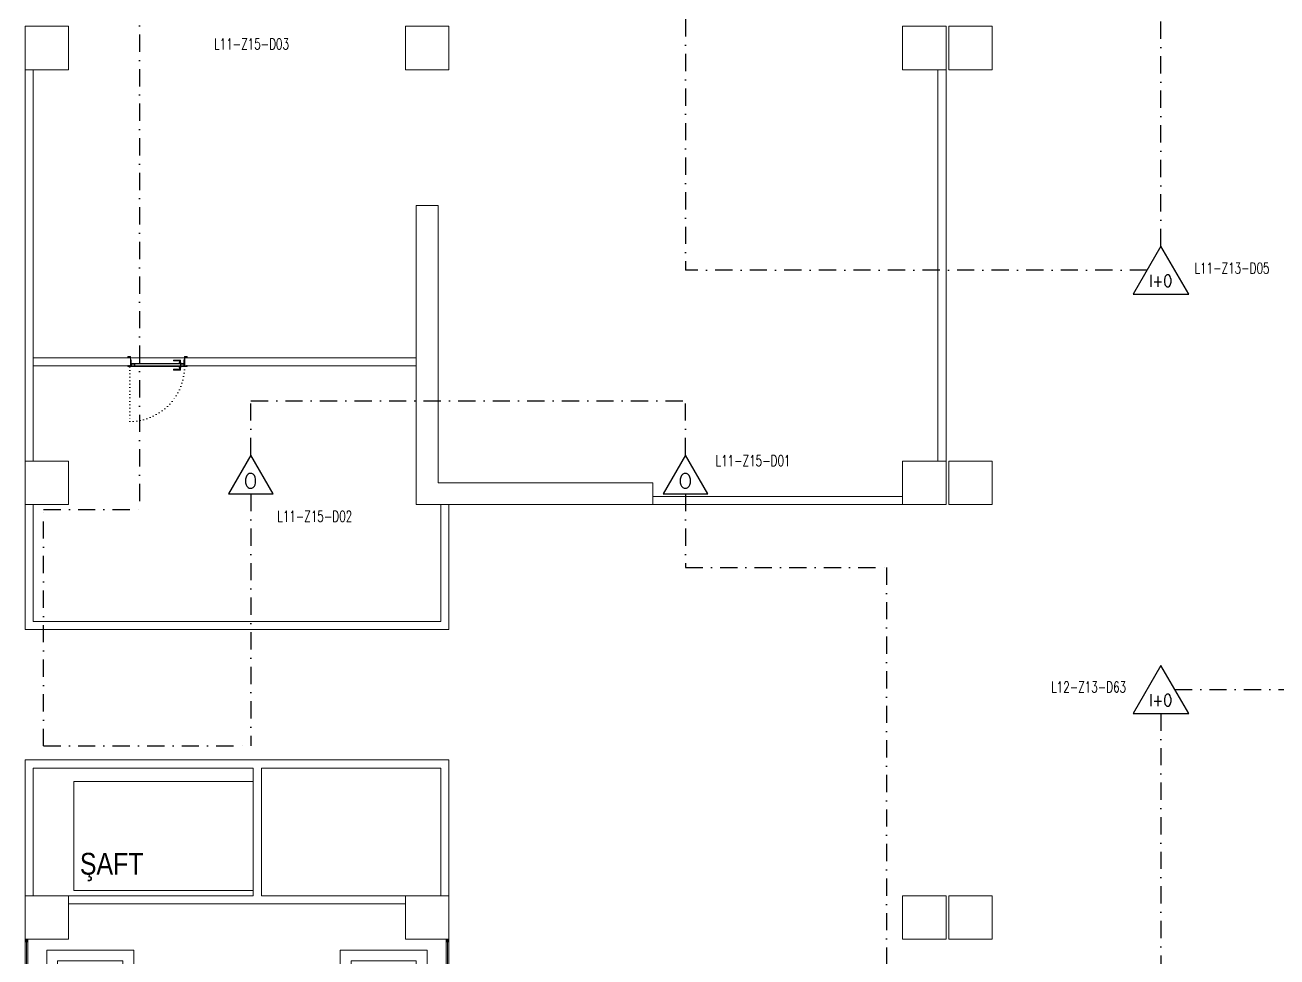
# Model space of a CAD drawing. Header units: metres. Extents: x -19121 to 152404, y -12107 to 29421.
# Drawn here: x 87660 to 89964, y 3967 to 5682 of the extents above; entities that cross this region are included whole.
import ezdxf
from ezdxf.enums import TextEntityAlignment as Align

# ---------------------------------------------------------------- set-up
doc = ezdxf.new("R2010")
doc.units = ezdxf.units.M
doc.header["$LTSCALE"] = 50
doc.header["$MEASUREMENT"] = 0
for name, pattern in [('DASHDOT', [25.4, 12.7, -6.35, 0, -6.35]), ('DOT2', [0.125, 0, -0.125]), ('HIDDEN', [0.375, 0.25, -0.125])]:
    doc.linetypes.add(name, pattern=pattern)
doc.layers.get('0').update_dxf_attribs({"color": 9, "lineweight": 9})
for name, color, linetype, lineweight in [('00', 9, 'Continuous', 9), ('01', 9, 'Continuous', 9), ('05', 9, 'Continuous', 9), ('06B', 9, 'Continuous', 9), ('06D', 9, 'Continuous', 9), ('10', 9, 'Continuous', 9), ('15', 9, 'Continuous', 9), ('20', 9, 'DOT2', 9), ('21', 9, 'Continuous', 9), ('E-DEDEKTÖR NUMARALARI', 20, 'Continuous', 30), ('E-KABLO', 7, 'Continuous', 30), ('E-KOMBİNE DEDEKTÖR (ISI+OPTİK DUMAN)', 7, 'Continuous', 30), ('E-OPTİK DUMAN DEDEKTÖRÜ', 7, 'Continuous', 30)]:
    doc.layers.add(name, color=color, linetype=linetype, lineweight=lineweight)
doc.styles.add('E-YAZI', font='txttw.shx', dxfattribs={"height": 200})
doc.styles.add('MuuM_TEXT-STANDART', font='ARIALN.TTF')

# ---------------------------------------------------------------- blocks, each defined once
blk = doc.blocks.new('100_KOMBİNE DEDEKTÖR (ISI+OPTİK DUMAN) 085')
at = {"layer": 'E-KOMBİNE DEDEKTÖR (ISI+OPTİK DUMAN)', "color": 4}
blk.add_lwpolyline([(2.55, 0), (0, 4.42), (-2.55, 0)], close=True, dxfattribs=at)
at = {"layer": 'E-KOMBİNE DEDEKTÖR (ISI+OPTİK DUMAN)', "color": 3, "style": 'E-YAZI', "width": 0.8}
blk.add_text('I+O', height=1.102, dxfattribs=at).set_placement((-0.02, 1.22), align=Align.MIDDLE)
blk = doc.blocks.new('100_OPTİK DUMAN DEDEKTÖRÜ 085')
at = {"layer": 'E-OPTİK DUMAN DEDEKTÖRÜ', "color": 4}
blk.add_lwpolyline([(2.06, 0), (0, 3.57), (-2.06, 0)], close=True, dxfattribs=at)
at = {"layer": 'E-OPTİK DUMAN DEDEKTÖRÜ', "color": 3, "style": 'E-YAZI'}
blk.add_text('O', height=1.36, dxfattribs=at).set_placement((-0.02, 1.2), align=Align.MIDDLE)
blk = doc.blocks.new('p-kolon_80x80')
blk.add_lwpolyline([(-40, -40), (40, -40), (40, 40), (-40, 40)], close=True)
blk = doc.blocks.new('1.Bod.Ara.Sitatik Elk')
at = {"layer": '01'}
blk.add_lwpolyline([(4815, -3790), (4420, -3790), (4420, -3280), (4380, -3280), (4380, -3830), (4815, -3830)], close=True, dxfattribs=at)
for p in [(3700, -2990), (4400, -2990), (5315, -2990), (5400, -2990), (3700, -3790), (5315, -3790), (5400, -3790), (3700, -4590), (4400, -4590), (5315, -4590), (5400, -4590)]:
    blk.add_blockref('p-kolon_80x80', p, dxfattribs=at)
blk = doc.blocks.new('p-tef_porsche')
at = {"linetype": 'Continuous', "lineweight": 13}
for p, q in [((-160, -80), (-160, 80)), ((-90, 80), (-160, 80)), ((-90, 80), (-90, -80)), ((40, 80), (40, -80)), ((40, 80), (110, 80)), ((110, -80), (110, 80)), ((-140, -60), (-140, 60)), ((-90, 60), (-140, 60)), ((-50, -60), (-50, 60)), ((0, 60), (-50, 60)), ((0, 60), (0, -60)), ((40, 60), (90, 60)), ((90, -60), (90, 60)), ((-90, -60), (-140, -60)), ((0, -60), (-50, -60)), ((40, -60), (90, -60)), ((-90, -80), (-160, -80)), ((40, -80), (110, -80))]:
    blk.add_line(p, q, dxfattribs=at)
blk = doc.blocks.new('prf-10x10')
blk.add_lwpolyline([(-5, -5), (5, -5), (5, 5), (-5, 5)], close=True)
at = {"color": 255}
blk.add_solid([(-5, -5), (5, -5), (-5, 5), (5, 5)], dxfattribs=at)
at = {"layer": '10'}
blk.add_point((0, 0), dxfattribs=at)
blk = doc.blocks.new('p-dog-ser-720')
at = {"layer": '06D'}
for points in [[(0, 0), (0, 715)], [(5, 0), (5, 715)]]:
    blk.add_lwpolyline(points, dxfattribs=at)
at = {"layer": '15'}
blk.add_lwpolyline([(2.5, 0), (2.5, 715)], dxfattribs=at)
at = {"layer": '10', "xscale": 0.5, "yscale": 0.5, "rotation": 180}
for p in [(2.5, 717.5), (2.5, 600), (2.5, 480), (2.5, 360), (2.5, 240), (2.5, 120), (2.5, 2.5)]:
    blk.add_blockref('prf-10x10', p, dxfattribs=at)
blk = doc.blocks.new('gr-p-barel kilitli kapı kolu')
at = {"flags": 128}
for points in [[(-0.9, 0.8), (-0.9, 4.9), (-11.7, 4.9), (-11.7, 6.7), (0.9, 6.7), (0.9, 0.8)], [(-0.8, 5), (0.8, 6.6)]]:
    blk.add_lwpolyline(points, dxfattribs=at)
blk.add_lwpolyline([(-2.75, 0), (-2.75, 0.7), (2.75, 0.7), (2.75, 0)])
blk.add_lwpolyline([(-1.3, 0.7), (1.3, 0.7), (1.3, 0.8), (-1.3, 0.8)], close=True)
blk = doc.blocks.new('prf-scr2')
at = {"linetype": 'DOT2', "ltscale": 10}
blk.add_line((0, 0.2), (0, -1.1), dxfattribs=at)
for p, q in [((-0.1, -0.2), (0.1, -0.3)), ((0.1, -0.2), (-0.1, -0.2)), ((0.1, -0.3), (-0.1, -0.3)), ((-0.1, -0.3), (0.1, -0.4)), ((0.1, -0.4), (-0.1, -0.4)), ((0.1, -0.5), (-0.1, -0.4)), ((-0.1, -0.4), (0.1, -0.4)), ((0.1, -0.6), (-0.1, -0.5)), ((-0.1, -0.5), (0.1, -0.5)), ((-0.1, -0.6), (0.1, -0.7)), ((0.1, -0.6), (-0.1, -0.6)), ((-0.1, -0.6), (0.1, -0.6)), ((-0.1, -0.7), (0.1, -0.8)), ((0.1, -0.7), (-0.1, -0.7)), ((-0.1, -0.8), (0.1, -0.8)), ((0.1, -0.8), (-0.1, -0.8)), ((0.1, -0.2), (0, -0.1)), ((0, -0.2), (0.1, -0.2))]:
    blk.add_line(p, q)
blk.add_lwpolyline([(0.2, 0), (-0.2, 0), (-0.2, 0), (-0.1, -0.1), (0.1, -0.1), (0.2, 0), (0.2, 0)], close=True)
for points in [[(0.2, 0), (-0.2, 0)], [(-0.1, -0.1), (-0.1, -0.2), (-0.1, -0.2), (-0.1, -0.2), (-0.1, -0.2), (-0.1, -0.3), (-0.1, -0.3), (-0.1, -0.3), (-0.1, -0.3), (-0.1, -0.4), (-0.1, -0.4), (-0.1, -0.4), (-0.1, -0.4), (-0.1, -0.4), (-0.1, -0.5), (-0.1, -0.5), (-0.1, -0.5), (-0.1, -0.5), (-0.1, -0.5), (-0.1, -0.5), (-0.1, -0.6), (-0.1, -0.6), (-0.1, -0.6), (-0.1, -0.6), (-0.1, -0.6), (-0.1, -0.7), (-0.1, -0.7), (-0.1, -0.7), (-0.1, -0.7), (-0.1, -0.7), (-0.1, -0.8), (-0.1, -0.8), (-0.1, -0.8), (-0.1, -0.8), (0, -0.9), (0, -0.9), (0, -0.9), (0.1, -0.8), (0.1, -0.8), (0.1, -0.7), (0.1, -0.7), (0.1, -0.7), (0.1, -0.7), (0.1, -0.7), (0.1, -0.7), (0.1, -0.6), (0.1, -0.6), (0.1, -0.6), (0.1, -0.6), (0.1, -0.6), (0.1, -0.5), (0.1, -0.5), (0.1, -0.5), (0.1, -0.5), (0.1, -0.4), (0.1, -0.4), (0.1, -0.4), (0.1, -0.4), (0.1, -0.4), (0.1, -0.3), (0.1, -0.3), (0.1, -0.3), (0.1, -0.3), (0.1, -0.3), (0.1, -0.3), (0.1, -0.2), (0.1, -0.2), (0.1, -0.2), (0.1, -0.2), (0.1, -0.2), (0.1, -0.1)]]:
    blk.add_lwpolyline(points)
blk = doc.blocks.new('K-SAC-01')
at = {"layer": '10'}
for points in [[(-4.6, 16.2, -0.414214), (-4.5, 16.3), (-0.1, 16.3, -0.414214), (0, 16.2), (0, 5.9), (0.2, 5.9), (0.2, 16.2, 0.414214), (-0.1, 16.5), (-4.5, 16.5, 0.414214), (-4.8, 16.2), (-4.8, 15.3, 0.414214), (-4.5, 15), (-3.4, 15), (-3.4, 15.2), (-4.5, 15.2, -0.414214), (-4.6, 15.3)], [(0.2, 10.3, -0.414214), (0.5, 10.6), (1.5, 10.6, -0.414214), (1.8, 10.3), (1.8, 3.9, -0.414214), (1.5, 3.6, -0.414214), (1.2, 3.9), (1.2, 4.8), (0.2, 4.8), (0.2, -1.2, -0.414214), (-0.1, -1.5), (-4.5, -1.5, -0.414214), (-4.8, -1.2), (-4.8, -0.3, -0.414214), (-4.5, 0), (-3.4, 0), (-3.4, -0.2), (-4.5, -0.2, 0.414214), (-4.6, -0.3), (-4.6, -1.2, 0.414214), (-4.5, -1.3), (-0.1, -1.3, 0.414214), (0, -1.2), (0, 5), (1.4, 5), (1.4, 3.9, 0.414214), (1.5, 3.8, 0.414214), (1.6, 3.9), (1.6, 10.3, 0.414214), (1.5, 10.4), (0.5, 10.4, 0.414214), (0.4, 10.3), (0.4, 9.4), (0.2, 9.4)], [(-0.4, -2), (1, -1.4), (1, 1.5), (1.2, 1.5), (1.2, -1.5), (-0.3, -2.2, -14.796002)], [(99.8, 10.3, 0.414214), (99.5, 10.6), (98.5, 10.6, 0.414214), (98.2, 10.3), (98.2, 3.9, 0.414214), (98.5, 3.6, 0.414214), (98.8, 3.9), (98.8, 4.8), (99.8, 4.8), (99.8, -1.2, 0.414214), (100.1, -1.5), (104.5, -1.5, 0.414214), (104.8, -1.2), (104.8, -0.3, 0.414214), (104.5, 0), (103.4, 0), (103.4, -0.2), (104.5, -0.2, -0.414214), (104.6, -0.3), (104.6, -1.2, -0.414214), (104.5, -1.3), (100.1, -1.3, -0.414214), (100, -1.2), (100, 5), (98.6, 5), (98.6, 3.9, -0.414214), (98.5, 3.8, -0.414214), (98.4, 3.9), (98.4, 10.3, -0.414214), (98.5, 10.4), (99.5, 10.4, -0.414214), (99.6, 10.3), (99.6, 9.4), (99.8, 9.4)], [(104.6, 16.2, 0.414214), (104.5, 16.3), (100.1, 16.3, 0.414214), (100, 16.2), (100, 5.9), (99.8, 5.9), (99.8, 16.2, -0.414214), (100.1, 16.5), (104.5, 16.5, -0.414214), (104.8, 16.2), (104.8, 15.3, -0.414214), (104.5, 15), (103.4, 15), (103.4, 15.2), (104.5, 15.2, 0.414214), (104.6, 15.3)]]:
    blk.add_lwpolyline(points, format="xyb", close=True, dxfattribs=at)
for points in [[(98.8, 0.1), (98.8, 2.1), (99.1, 2.1), (99.1, 3.2), (1.5, 3.2), (1.5, 2.1), (1.8, 2.1), (1.8, 0.1), (1.5, 0.1), (1.5, 1.9), (1.2, 1.9), (1.2, 3.5), (99.4, 3.5), (99.4, 1.9), (99.1, 1.9), (99.1, 0.1)], [(98.8, 2.1), (98.8, 0.1), (99.4, 0.1), (99.4, -1.5), (1.2, -1.5), (1.2, 0.1), (1.8, 0.1), (1.8, 2.1), (2.1, 2.1), (2.1, -0.1), (1.5, -0.1), (1.5, -1.2), (99.1, -1.2), (99.1, -0.1), (98.5, -0.1), (98.5, 2.1), (98.8, 2.1)]]:
    blk.add_lwpolyline(points, dxfattribs=at)
for points in [[(2.1, 3), (8.1, 3), (8.1, -1), (2.1, -1)], [(2.4, 2.7), (7.8, 2.7), (7.8, -0.7), (2.4, -0.7)], [(98.5, 3), (92.5, 3), (92.5, -1), (98.5, -1)], [(98.2, 2.7), (92.8, 2.7), (92.8, -0.7), (98.2, -0.7)]]:
    blk.add_lwpolyline(points, close=True, dxfattribs=at)
blk.add_circle((-0.9, -2.5), 0.55, dxfattribs=at)
at = {"layer": '20', "linetype": 'HIDDEN'}
for points in [[(-0.2, -1.3), (-0.2, 0), (-1.7, 0), (-1.7, -1.3)], [(-0.4, -2), (-0.4, -0.2), (-1.5, -0.2), (-1.5, -2)]]:
    blk.add_lwpolyline(points, dxfattribs=at)
at = {"layer": '20'}
blk.add_lwpolyline([(-0.9, -2.5), (-0.9, -102.9)], dxfattribs=at)
blk.add_arc((-0.9, -2.5), 100.4, 270, 1.5131, dxfattribs=at)
at = {"layer": '06B'}
blk.add_blockref('gr-p-barel kilitli kapı kolu', (91.4, 3.5), dxfattribs=at)
at = {"layer": '06B', "xscale": -1, "rotation": 180}
blk.add_blockref('gr-p-barel kilitli kapı kolu', (91.4, -1.5), dxfattribs=at)
at = {"layer": '10', "xscale": -1, "rotation": 90}
blk.add_blockref('prf-scr2', (1.5, 1), dxfattribs=at)
at = {"layer": '10', "rotation": 270}
blk.add_blockref('prf-scr2', (99.1, 1.2), dxfattribs=at)
blk = doc.blocks.new('1.Bod.Ara.Mimari Elk')
at = {"layer": '00'}
for points in [[(3660, -3030), (3660, -3750), (3675, -3750), (3675, -3030)], [(5355, -3750), (5355, -3030), (5340, -3030), (5340, -3750)]]:
    blk.add_lwpolyline(points, close=True, dxfattribs=at)
for points in [[(4380, -3560), (3675, -3560), (3675, -3575), (4380, -3575)], [(4815, -3830), (5275, -3830), (5275, -3815), (4815, -3815), (4815, -3830)], [(3660, -4060), (4440, -4060), (4440, -3830), (4425, -3830), (4425, -4045)], [(4425, -4045), (3675, -4045), (3675, -3830), (3660, -3830), (3660, -4060)], [(4360, -4550), (4095, -4550), (4095, -4315), (4425, -4315), (4425, -4550), (4440, -4550), (4440, -4300), (3660, -4300), (3660, -4550)], [(3675, -4550), (3675, -4315), (4080, -4315), (4080, -4550), (3740, -4550)], [(4360, -4565), (3740, -4565)]]:
    blk.add_lwpolyline(points, dxfattribs=at)
at = {"layer": '06D'}
blk.add_lwpolyline([(3750, -4540), (4080, -4540), (4080, -4340), (3750, -4340)], close=True, dxfattribs=at)
for name, p in [('K-SAC-01', (3853.78, -3574.25)), ('p-dog-ser-720', (3660, -5350)), ('p-dog-ser-720', (4435, -5350))]:
    blk.add_blockref(name, p)
at = {"layer": '05', "lineweight": 15, "rotation": 270}
for p in [(3780, -4810.01), (4320, -4810)]:
    blk.add_blockref('p-tef_porsche', p, dxfattribs=at)
at = {"layer": '21', "insert": (3760.93, -4471.03), "char_height": 40, "width": 563.9751, "attachment_point": 1, "style": 'MuuM_TEXT-STANDART'}
blk.add_mtext('ŞAFT', dxfattribs=at)

msp = doc.modelspace()

# ---------------------------------------------------------------- linework, layer by layer
at = {"layer": 'E-KABLO', "color": 6, "linetype": 'DASHDOT', "ltscale": 0.05}
for p, q in [((89750.34, 5275.49), (89750.34, 5868.38)), ((87870.43, 5728.53), (87870.43, 4790.91)), ((88875.43, 5692.88), (88875.43, 5231.32)), ((89724.84, 5231.32), (88875.43, 5231.32)), ((88075.43, 4890.76), (88075.43, 4990.76)), ((88075.43, 4990.76), (88875.43, 4990.76)), ((88875.43, 4890.76), (88875.43, 4990.76)), ((88075.43, 4819.45), (88075.43, 4355.68)), ((87693.92, 4355.68), (87693.92, 4790.91)), ((87693.92, 4790.91), (87870.43, 4790.91)), ((89775.83, 4459.61), (90967.36, 4459.61)), ((89750.34, 4415.45), (89750.34, 3732.06)), ((87693.92, 4355.68), (88075.43, 4355.68))]:
    msp.add_line(p, q, dxfattribs=at)
at = {"layer": 'E-KABLO', "color": 4, "linetype": 'DASHDOT', "ltscale": 0.05}
for p, q in [((88875.43, 4819.45), (88875.43, 4684.15)), ((88875.43, 4684.15), (89245, 4684.15)), ((89245, 4684.15), (89245, 1408.43))]:
    msp.add_line(p, q, dxfattribs=at)

# ---------------------------------------------------------------- block references
for name in ['1.Bod.Ara.Mimari Elk', '1.Bod.Ara.Sitatik Elk']:
    msp.add_blockref(name, (84000, 8630))
at = {"layer": 'E-KOMBİNE DEDEKTÖR (ISI+OPTİK DUMAN)', "xscale": 20, "yscale": 20, "zscale": 20}
for p in [(89750.34, 5187.16), (89750.34, 4415.45)]:
    msp.add_blockref('100_KOMBİNE DEDEKTÖR (ISI+OPTİK DUMAN) 085', p, dxfattribs=at)
at = {"layer": 'E-OPTİK DUMAN DEDEKTÖRÜ', "xscale": 20, "yscale": 20, "zscale": 20}
for p in [(88075.43, 4819.45), (88875.43, 4819.45)]:
    msp.add_blockref('100_OPTİK DUMAN DEDEKTÖRÜ 085', p, dxfattribs=at)

# ---------------------------------------------------------------- texts
at = {"layer": 'E-DEDEKTÖR NUMARALARI', "style": 'E-YAZI', "width": 0.7}
for s, p in [('L11-Z15-D03', (88007.85, 5637.58)), ('L11-Z13-D05', (89812.11, 5225.02)), ('L11-Z15-D01', (88930.72, 4870.65)), ('L11-Z15-D02', (88124.08, 4768.24)), ('L12-Z13-D63', (89548.23, 4454.06))]:
    msp.add_text(s, height=20, dxfattribs=at).set_placement(p)

doc.saveas('drawing.dxf')
